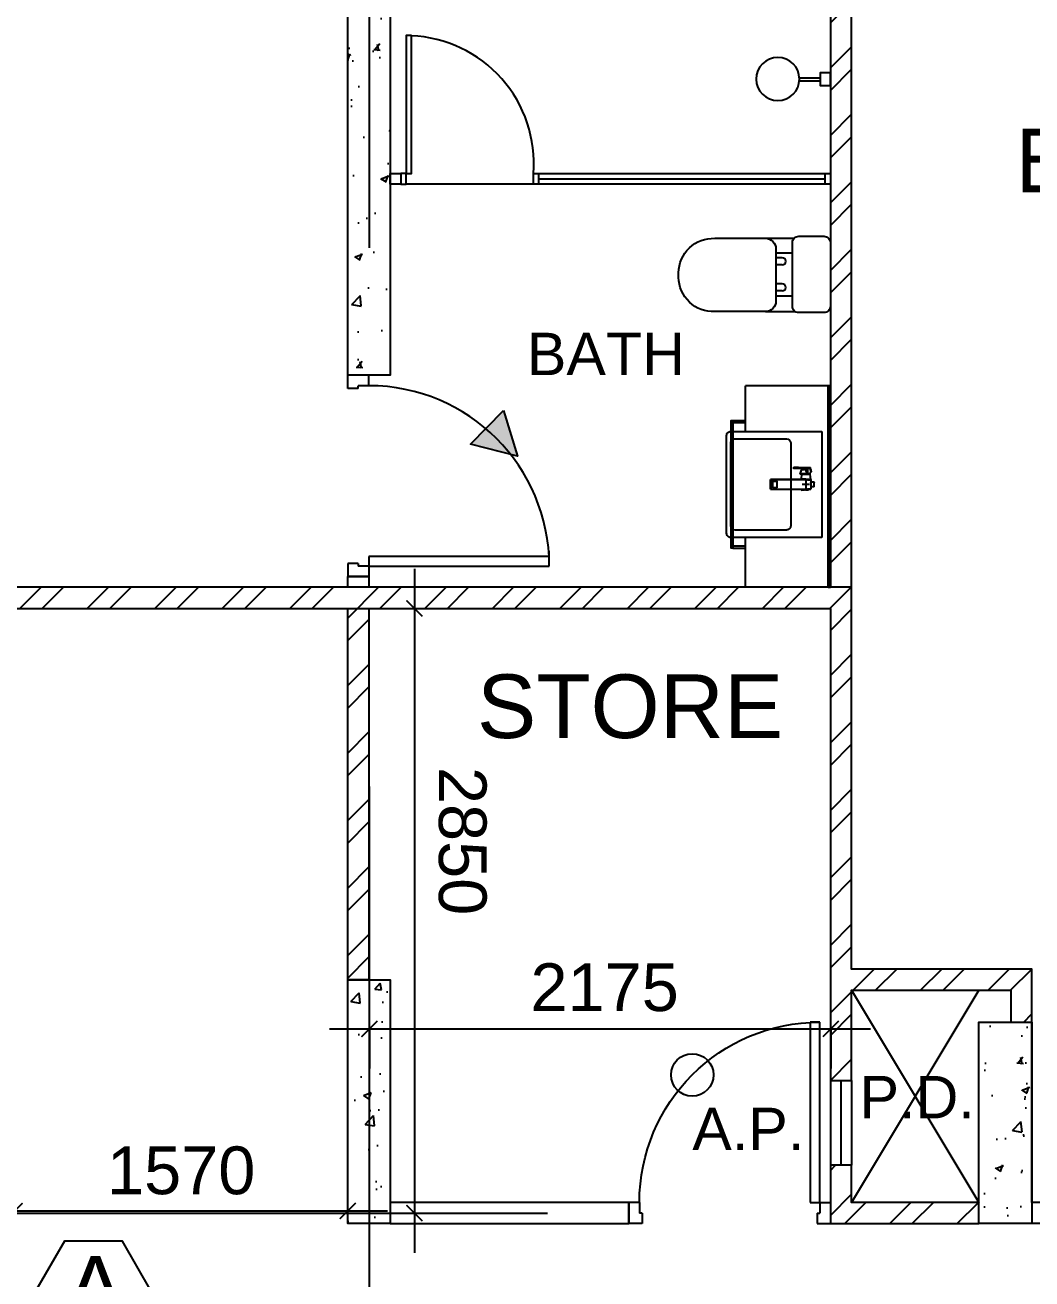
# Model space of a CAD drawing. Header units: millimetres. Extents: x 0 to 70486, y 148 to 42536.
# Drawn here: x 51878 to 56624, y 21307 to 27218 of the extents above; entities that cross this region are included whole.
import ezdxf
from ezdxf.enums import TextEntityAlignment as Align

# ---------------------------------------------------------------- set-up
doc = ezdxf.new("R2010")
doc.units = ezdxf.units.MM
doc.linetypes.add('CENTERX2', pattern=[101.6, 63.5, -12.7, 12.7, -12.7])
doc.layers.get('Defpoints').update_dxf_attribs({"color": 8})
for name, color, linetype in [('Default', 8, 'Continuous'), ('Door', 8, 'Continuous'), ('FSD', 8, 'Continuous'), ('GBP A.P.', 8, 'Continuous'), ('GBP Dim', 8, 'Continuous'), ('GBP Text 200', 8, 'Continuous'), ('GBP Text 250', 8, 'Continuous'), ('grid', 8, 'CENTERX2'), ('hatch', 8, 'Continuous'), ('LP-Furn built-in', 8, 'Continuous'), ('LP-Sanitary', 8, 'Continuous'), ('PD', 8, 'Continuous'), ('PD DOOR', 8, 'Continuous'), ('TEXT', 8, 'Continuous'), ('TEXT Ref', 8, 'Continuous'), ('WALL-NEW', 8, 'Continuous'), ('WALL-STRUCTURE', 8, 'Continuous'), ('zzz-room mix', 8, 'Continuous')]:
    doc.layers.add(name, color=color, linetype=linetype)
doc.layers.add('LP-Nonplot', color=8, linetype='Continuous', plot=False)
doc.styles.add('BH', font='arial.ttf')
doc.dimstyles.new('200 GBP', dxfattribs={"dimscale": 1.5, "dimtxt": 150, "dimasz": 50, "dimexe": 125, "dimexo": 50, "dimgap": 50, "dimtad": 1, "dimdec": 0, "dimzin": 0, "dimdsep": 46, "dimtxsty": 'BH', "dimblk": 'ARCHTICK', "dimcen": 0.09, "dimdle": 125, "dimclrd": 9, "dimclre": 9, "dimclrt": 1, "dimadec": 0, "dimazin": 0, "dimtfac": 1, "dimtdec": 0, "dimtix": 1, "dimtmove": 2, "dimatfit": 3, "dimldrblk": 'ARCHTICK', "dimfxl": 300, "dimfxlon": 1, "dimtolj": 1, "dimtzin": 0, "dimarcsym": 0})

# ---------------------------------------------------------------- blocks, each defined once
blk = doc.blocks.new('Door 850')
for p, q in [((38290.6, 34986.6), (38290.6, 35836.6)), ((38290.6, 35836.6), (38335.6, 35836.6)), ((38335.6, 35836.6), (38335.6, 34986.6)), ((38240.6, 34986.6), (38240.6, 34911.6)), ((38290.6, 34986.6), (38240.6, 34986.6)), ((38290.6, 34986.6), (38290.6, 34936.6)), ((38335.6, 34986.6), (38290.6, 34986.6)), ((38303.1, 34936.6), (38290.6, 34936.6)), ((38303.1, 34936.6), (38303.1, 34886.6)), ((39128.1, 34936.6), (39140.6, 34936.6)), ((39128.1, 34936.6), (39128.1, 34886.6)), ((39140.6, 34986.6), (39140.6, 34936.6)), ((39140.6, 34986.6), (39190.6, 34986.6)), ((39190.6, 34986.6), (39190.6, 34911.6)), ((38240.6, 34911.6), (38240.6, 34886.6)), ((38303.1, 34886.6), (38240.6, 34886.6)), ((39128.1, 34886.6), (39190.6, 34886.6)), ((39190.6, 34911.6), (39190.6, 34886.6))]:
    blk.add_line(p, q)
blk.add_arc((38290.6, 34986.6), 850, 359.99995, 89.99772)
blk = doc.blocks.new('SEANNOT_GROUP2')
at = {"layer": 'Default'}
blk.add_line((81.5, 351.1), (81.5, 317.9), dxfattribs=at)
blk = doc.blocks.new('SEANNOT_GROUP3')
at = {"layer": 'Default'}
blk.add_line((99.8, 335.2), (63.8, 335.2), dxfattribs=at)
blk = doc.blocks.new('ghtfdgd')
at = {"layer": 'LP-Sanitary'}
for p, q in [((79214.2, -115039.6), (79218.2, -114994.6)), ((79215.7, -115019.1), (79215.7, -115005.6)), ((79215.7, -115005.6), (79217.2, -115005.6)), ((79220.2, -114994.6), (79217.1, -115027.9)), ((79220.2, -114994.6), (79218.2, -114994.6)), ((79218.9, -115183.4), (79220.2, -114994.6)), ((79261.1, -114994.6), (79220.2, -114994.6)), ((79230.7, -114993.6), (79230.7, -114979.6)), ((79231.2, -114979.1), (79250.2, -114979.1)), ((79250.2, -114994.1), (79231.2, -114994.1)), ((79238.9, -114994.1), (79238.9, -114994.6)), ((79242.4, -114994.6), (79242.4, -114994.1)), ((79250.7, -114979.6), (79250.7, -114993.6)), ((79263.2, -114994.6), (79261.1, -114994.6)), ((79261.1, -114994.6), (79262.4, -115183.4)), ((79264.2, -115027.9), (79261.1, -114994.6)), ((79263.2, -114994.6), (79288.7, -114996.6)), ((79263.2, -114994.6), (79267.1, -115039.6)), ((79288.7, -115037.7), (79288.7, -114996.6)), ((79290.7, -115009.4), (79290.7, -115000.9)), ((79290.7, -115009.6), (79290.7, -115009.4)), ((79290.7, -115010.3), (79290.7, -115009.6)), ((79290.7, -115044.4), (79290.7, -115010.3)), ((79290.9, -115010.4), (79310.4, -115018.6)), ((79290.9, -115010.4), (79290.9, -115044.5)), ((79310.7, -115017.8), (79291, -115009.5)), ((79291, -115009.5), (79291, -115009.5)), ((79291, -115009.5), (79291, -115009.5)), ((79310.4, -115018.6), (79310.5, -115018.7)), ((79310.5, -115018.7), (79310.5, -115027.4)), ((79310.7, -115017.8), (79314.8, -115009.2)), ((79313.5, -115028.9), (79313.5, -115020.8)), ((79313.5, -115020.8), (79317.3, -115050.9)), ((79315.2, -115010.7), (79313.6, -115020.4)), ((79313.6, -115020.5), (79313.6, -115020.4)), ((79317.3, -115050.5), (79313.6, -115020.5)), ((79315.2, -115010.7), (79317.3, -115050.4)), ((79318, -115050.2), (79316, -115010.5)), ((79317.3, -115002.9), (79318.9, -114997.5)), ((79319.4, -115044.7), (79317.3, -115002.9)), ((79318.7, -114997.4), (79318.9, -114997.5)), ((79319.3, -114997.6), (79318.9, -114997.4)), ((79318.9, -114997.5), (79319.4, -114997.7)), ((79319.4, -114997.7), (79319.4, -115044.7)), ((79319.8, -115045.3), (79319.8, -114998.3)), ((79217.1, -115027.9), (79214.2, -115039.6)), ((79217.1, -115039.6), (79214.2, -115039.6)), ((79217.5, -115184.4), (79217.1, -115027.9)), ((79264.2, -115027.9), (79263.8, -115184.4)), ((79264.2, -115027.9), (79267.1, -115039.6)), ((79267.1, -115039.6), (79264.2, -115039.6)), ((79288.7, -115037.7), (79267.1, -115039.6)), ((79290.7, -115044.7), (79290.7, -115044.4)), ((79290.9, -115044.5), (79310.4, -115036.3)), ((79291, -115044.9), (79310.7, -115036.6)), ((79310.4, -115036.3), (79310.5, -115036.2)), ((79310.5, -115036.2), (79310.5, -115027.4)), ((79313.5, -115028.9), (79313.5, -115036.9)), ((79313.5, -115036.9), (79317.3, -115075.5)), ((79313.5, -115037), (79317.3, -115075.5)), ((79317.3, -115050.4), (79317.3, -115050.5)), ((79317.3, -115051.4), (79317.3, -115063.3)), ((79317.3, -115075.1), (79317.3, -115063.3)), ((79317.7, -115051.6), (79318.9, -115052.3)), ((79317.7, -115063.5), (79317.7, -115051.6)), ((79317.7, -115063.5), (79317.7, -115075.4)), ((79317.7, -115075.4), (79318.9, -115074.8)), ((79319.4, -115051), (79318, -115050.2)), ((79318, -115076), (79319.3, -115075.3)), ((79318.9, -115074.8), (79318.9, -115052.3)), ((79319.4, -115044.7), (79319.4, -115051)), ((79319.8, -115051.6), (79319.8, -115045.3)), ((79319.8, -115051.9), (79319.8, -115051.6)), ((79319.8, -115051.9), (79319.8, -115074.4)), ((79319.8, -115074.4), (79319.8, -115074.6)), ((79218.9, -115183.4), (79217.5, -115184.4)), ((79217.5, -115184.4), (79263.8, -115184.4)), ((79262.4, -115183.4), (79218.9, -115183.4)), ((79225, -115154.8), (79225, -115173.1)), ((79255.3, -115153.8), (79226, -115153.8)), ((79255.3, -115154), (79226, -115154)), ((79226, -115174.1), (79255.3, -115174.1)), ((79256.3, -115173.1), (79256.3, -115154.8)), ((79262.4, -115183.4), (79263.8, -115184.4))]:
    blk.add_line(p, q, dxfattribs=at)
for centre, radius, start, end in [((79240.7, -115019.1), 25, 180, 185.74251), ((79231.2, -114979.6), 0.5, 90, 180), ((79231.2, -114993.6), 0.5, 180, 270), ((79250.2, -114979.6), 0.5, 0, 90), ((79250.2, -114993.6), 0.5, 270, 0), ((79280.3, -115017.1), 20, 56.8024, 65.16541), ((79290.9, -115000.9), 0.2, 127.85265, 180), ((79511, -115282.7), 357.7, 125.84981, 127.98251), ((79530.3, -115308.3), 389.7, 125.92638, 127.88363), ((79234, -109870), 5139.5, 270.63577, 270.89969), ((79227.2, -108854.2), 6155.7, 270.59451, 270.81562), ((79288.3, -115009.7), 2.67, 3.1953, 9.33669), ((79301.7, -114992.9), 0.28, 69.68638, 135.20106), ((79319.7, -114996.5), 23.1, 247.12521, 247.49949), ((79312.3, -115020.9), 1.23, 6.09456, 11.51592), ((79314, -115009.4), 0.822, 12.82151, 37.37855), ((79314.7, -115011.5), 2.53, 77.49723, 90.78809), ((79315.1, -115009.5), 0.509, 38.0096, 78.40522), ((84763.2, -116562.2), 5664.7, 164.02206, 164.08854), ((79313.8, -115010.5), 2.18, 358.67427, 36.2852), ((79318.5, -114997.9), 0.689, 55.95421, 80.13248), ((79319, -114998.3), 0.8, 0.00654, 61.47672), ((79280.3, -115017.1), 20, 294.83459, 301.61275), ((79290.9, -115044.7), 0.2, 180.01397, 293.04704), ((79339.3, -115104.4), 73.6, 112.75714, 112.87481), ((79308.7, -115037.4), 4.84, 5.24499, 7.19277), ((79310.7, -115037.3), 2.83, 5.64545, 8.81471), ((79317.8, -115050.7), 0.54, 62.22165, 149.68726), ((79305.3, -115051.3), 11.9, 359.62289, 2.1624), ((79313.2, -115075.2), 4.12, 356.11976, 1.38136), ((79317.8, -115075.5), 0.494, 177.69922, 295.85307), ((79318.6, -115075.3), 0.938, 181.08912, 220.22046), ((79315.7, -115050), 2.38, 342.31294, 353.97204), ((79317.3, -115050.2), 0.738, 359.2113, 2.9985), ((79319, -115074.6), 0.786, 294.19625, 0.49169), ((79319.1, -115051.6), 0.688, 1.5121, 63.73401)]:
    blk.add_arc(centre, radius, start, end, dxfattribs=at)
for centre, major_axis, ratio, start_param, end_param in [((79290.9, -115000.9), (0.2, 0), 0.870233, 1.308042, 3.141593), ((79290.9, -115009.4), (0.2, 0), 0.870251, 1.333095, 3.141593), ((79290.9, -115010.3), (0.2, 0), 0.5, 3.141593, 4.712389), ((79290.9, -115000.9), (0.123, -0.158), 0.834595, 2.099205, 3.141593), ((79290.9, -115000.9), (0.123, -0.158), 0.834595, 3.141593, 3.165459), ((79290.9, -115010), (0.077, 0.836), 0.04975, 4.217846, 5.325586), ((79301.6, -114992.9), (0.117, -0.162), 0.844851, 2.109561, 3.167674), ((79310.4, -115018.2), (-0.311, -0.737), 0.21898, 1.092037, 2.210933), ((79310.5, -115018.3), (-0.309, -0.738), 0.217421, 1.09135, 2.210755), ((79314.3, -115020.6), (-0.782, -0.167), 0.921627, 5.682069, 6.099643), ((79314.3, -115020.8), (-0.794, -0.099), 0.898005, 5.760928, 6.175764), ((79315.1, -115009.6), (0.173, 0.708), 0.018166, 0.444134, 0.918054), ((79315.3, -115009.6), (0.412, 0.321), 0.549065, 0.513637, 1.195391), ((79315.7, -115010.9), (-0.499, -0.026), 0.868619, 4.118709, 5.82428), ((79316.8, -115003.6), (0.961, -0.275), 0.902908, 1.271288, 1.565184), ((79318.4, -114998), (-0.211, -0.772), 0.117484, 2.694436, 3.141054), ((79318.5, -114998.1), (-0.382, -0.703), 0.237912, 2.705017, 3.14394), ((79319, -114998.3), (-0.382, -0.703), 0.237912, 2.705017, 3.141091), ((79319, -114998.3), (-0.8, 0), 0.876594, 3.141494, 4.164132), ((79290.9, -115044.4), (0.2, 0), 0.5, 3.141593, 4.712389), ((79290.9, -115044.1), (-0.077, 0.836), 0.04975, 2.065339, 3.17308), ((79310.4, -115035.9), (-0.311, 0.737), 0.21898, 2.049556, 3.141593), ((79310.5, -115035.8), (-0.309, 0.738), 0.217421, 2.050243, 3.169648), ((79310.4, -115035.9), (-0.311, 0.737), 0.21898, 3.141593, 3.168451), ((79314.3, -115036.7), (0.793, 0.106), 0.789486, 3.026004, 3.133916), ((79314.3, -115036.9), (0.796, 0.077), 0.827125, 3.057559, 3.141593), ((79317.8, -115050.6), (-0.5, -0.016), 0.857677, 4.139605, 5.842177), ((79317.8, -115050.9), (-0.5, -0.02), 0.273668, 4.356492, 6.23412), ((79317.8, -115063.3), (-0.5, 0), 0.5, 0.054498, 1.448623), ((79317.8, -115075.5), (-0.494, 0.079), 0.969108, 0.192451, 2.070079), ((79319, -115045.3), (-0.8, 0), 0.876594, 3.141494, 4.164132), ((79226, -115154.8), (-1, 0), 0.992546, 4.712389, 6.283185), ((79226, -115154.9), (1, 0), 0.890286, 1.570796, 3.141593), ((79226, -115173.1), (1, 0), 0.992546, 3.141593, 4.712389), ((79255.3, -115154.8), (-1, 0), 0.992546, 3.141593, 4.712389), ((79255.3, -115154.9), (1, 0), 0.890286, 0, 1.570796), ((79255.3, -115173.1), (1, 0), 0.992546, 4.712389, 6.283185)]:
    blk.add_ellipse(centre, major_axis=major_axis, ratio=ratio, start_param=start_param, end_param=end_param, dxfattribs=at)
for points, knots in [([(79291, -115009.5), (79291, -115009.5), (79290.9, -115009.5), (79290.8, -115009.6), (79290.7, -115009.6), (79290.7, -115009.6)], [0, 0, 0, 0, 0.5, 0.5, 1, 1, 1, 1]), ([(79291, -115000.7), (79291, -115000.8), (79291, -115000.8), (79291, -115000.9), (79291, -115001.2), (79291, -115001.4), (79291, -115001.7), (79291, -115002.7), (79291, -115003.8), (79291, -115004.8), (79291, -115006.3), (79291, -115007.8), (79291, -115009.2)], [0, 0, 0, 0, 0.02306, 0.02306, 0.02306, 0.115301, 0.115301, 0.115301, 0.484264, 0.484264, 0.484264, 1, 1, 1, 1]), ([(79301.6, -114992.7), (79301.9, -114992.8), (79302.2, -114992.9), (79302.5, -114993), (79305, -114993.6), (79307.5, -114994.3), (79310.1, -114995), (79312.9, -114995.8), (79315.8, -114996.6), (79318.7, -114997.4)], [0, 0, 0, 0, 0.051688, 0.051688, 0.051688, 0.494848, 0.494848, 0.494848, 1, 1, 1, 1]), ([(79310.5, -115018.7), (79310.9, -115018.8), (79311.2, -115019), (79311.9, -115019.4), (79312.2, -115019.7), (79312.8, -115020.1), (79313, -115020.3), (79313.4, -115020.5), (79313.5, -115020.5), (79313.5, -115020.7)], [0, 0, 0, 0, 0.25, 0.25, 0.5, 0.5, 0.75, 0.75, 1, 1, 1, 1]), ([(79313.6, -115020.4), (79313.5, -115020.2), (79313.5, -115020), (79313.3, -115019.6), (79313.2, -115019.3), (79312.7, -115018.8), (79312.3, -115018.6), (79311.6, -115018.2), (79311.2, -115018), (79310.8, -115017.9)], [0, 0, 0, 0, 0.25, 0.25, 0.5, 0.5, 0.75, 0.75, 1, 1, 1, 1]), ([(79314.8, -115009.2), (79314.8, -115009.2), (79314.9, -115009.2), (79314.9, -115009.2), (79315, -115009.2), (79315, -115009.2), (79315.1, -115009.2), (79315.2, -115009.2)], [0, 0, 0, 0, 0.25, 0.25, 0.5, 0.5, 1, 1, 1, 1]), ([(79317.1, -115002.7), (79317, -115003), (79316.9, -115003.3), (79316.8, -115003.6), (79316.5, -115004.7), (79316.2, -115005.8), (79315.9, -115006.9), (79315.7, -115007.6), (79315.4, -115008.3), (79315.2, -115009)], [0, 0, 0, 0, 0.131954, 0.131954, 0.131954, 0.659772, 0.659772, 0.659772, 1, 1, 1, 1]), ([(79315.2, -115009.2), (79315.2, -115009.2), (79315.2, -115009.2), (79315.2, -115009.2), (79315.2, -115009.2), (79315.2, -115009.2)], [0, 0, 0, 0, 0.5, 0.5, 1, 1, 1, 1]), ([(79315.2, -115009.2), (79315.3, -115009.3), (79315.3, -115009.4), (79315.3, -115009.5), (79315.3, -115009.6), (79315.3, -115009.8), (79315.3, -115009.8), (79315.3, -115009.9), (79315.3, -115010), (79315.2, -115010.2), (79315.2, -115010.3), (79315.2, -115010.5), (79315.2, -115010.6), (79315.2, -115010.7)], [0, 0, 0, 0, 0.125, 0.125, 0.25, 0.25, 0.375, 0.375, 0.5, 0.5, 0.75, 0.75, 1, 1, 1, 1]), ([(79318.7, -114997.4), (79318.6, -114997.5), (79318.6, -114997.7), (79318.5, -114997.9), (79318.2, -114999), (79317.9, -115000.1), (79317.5, -115001.2), (79317.4, -115001.7), (79317.2, -115002.2), (79317.1, -115002.7)], [0, 0, 0, 0, 0.095324, 0.095324, 0.095324, 0.707603, 0.707603, 0.707603, 1, 1, 1, 1]), ([(79310.5, -115036.2), (79310.9, -115036.1), (79311.2, -115035.9), (79311.9, -115035.6), (79312.2, -115035.5), (79312.8, -115035.6), (79313, -115035.7), (79313.4, -115036.2), (79313.5, -115036.5), (79313.5, -115036.8)], [0, 0, 0, 0, 0.25, 0.25, 0.5, 0.5, 0.75, 0.75, 1, 1, 1, 1]), ([(79310.8, -115036.5), (79311, -115036.5), (79311.3, -115036.3), (79311.8, -115036.2), (79312.2, -115036.1), (79312.5, -115036), (79312.8, -115036), (79313, -115036), (79313.1, -115036.1), (79313.2, -115036.2), (79313.4, -115036.3), (79313.5, -115036.6), (79313.5, -115036.7), (79313.5, -115036.8)], [0, 0, 0, 0, 0.124812, 0.2213171, 0.3092796, 0.3899271, 0.4711589, 0.5451559, 0.6166529, 0.6889172, 0.7974179, 0.8896188, 0.9816515, 0.9816515, 0.9816515, 0.9816515]), ([(79317.3, -115050.5), (79317.3, -115050.5), (79317.3, -115050.5), (79317.3, -115050.6), (79317.3, -115050.6), (79317.3, -115050.7), (79317.3, -115050.8), (79317.3, -115050.9)], [0, 0, 0, 0, 0.25, 0.25, 0.5, 0.5, 1, 1, 1, 1]), ([(79317.3, -115051.4), (79317.3, -115051.5), (79317.3, -115051.5), (79317.5, -115051.6), (79317.6, -115051.6), (79317.7, -115051.6)], [0, 0, 0, 0, 0.5, 0.5, 1, 1, 1, 1]), ([(79317.3, -115075.1), (79317.3, -115075.2), (79317.3, -115075.2), (79317.5, -115075.3), (79317.6, -115075.3), (79317.7, -115075.4)], [0, 0, 0, 0, 0.5, 0.5, 1, 1, 1, 1]), ([(79317.7, -115051.6), (79317.7, -115051.6), (79317.7, -115051.5), (79317.8, -115051.4), (79317.8, -115051.3), (79317.8, -115051.1), (79317.8, -115051), (79317.9, -115050.9), (79317.9, -115050.8), (79317.9, -115050.7)], [0, 0, 0, 0, 0.25, 0.25, 0.5, 0.5, 0.75, 0.75, 1, 1, 1, 1]), ([(79319.4, -115051), (79319.4, -115051), (79319.4, -115051), (79319.4, -115051), (79319.4, -115051), (79319.4, -115051), (79319.4, -115051), (79319.4, -115051.1), (79319.4, -115051.1), (79319.4, -115051.2), (79319.4, -115051.2), (79319.3, -115051.3), (79319.3, -115051.3), (79319.3, -115051.4), (79319.3, -115051.5), (79319.2, -115051.6), (79319.2, -115051.6), (79319.1, -115051.7), (79319.1, -115051.8), (79319, -115051.9), (79319, -115052), (79318.9, -115052.1), (79318.9, -115052.1), (79318.9, -115052.2), (79318.9, -115052.3), (79318.9, -115052.3), (79318.9, -115052.3), (79318.9, -115052.3), (79318.9, -115052.3), (79318.9, -115052.3), (79318.9, -115052.3)], [0, 0, 0, 0, 0.000034, 0.000034, 0.000034, 0.03445, 0.03445, 0.03445, 0.175251, 0.175251, 0.175251, 0.317196, 0.317196, 0.317196, 0.479622, 0.479622, 0.479622, 0.662074, 0.662074, 0.662074, 0.829132, 0.829132, 0.829132, 0.958486, 0.958486, 0.958486, 0.999966, 0.999966, 0.999966, 1, 1, 1, 1]), ([(79319.8, -115051.9), (79319.8, -115052), (79319.7, -115052), (79319.7, -115052.1), (79319.6, -115052.2), (79319.4, -115052.3), (79319.3, -115052.3), (79319.1, -115052.3), (79319, -115052.3), (79318.9, -115052.3)], [0, 0, 0, 0, 0.25, 0.25, 0.5, 0.5, 0.75, 0.75, 1, 1, 1, 1]), ([(79319.8, -115074.4), (79319.8, -115074.5), (79319.7, -115074.5), (79319.7, -115074.6), (79319.6, -115074.7), (79319.4, -115074.8), (79319.3, -115074.8), (79319.1, -115074.8), (79319, -115074.8), (79318.9, -115074.8)], [0, 0, 0, 0, 0.25, 0.25, 0.5, 0.5, 0.75, 0.75, 1, 1, 1, 1]), ([(79319.3, -115075.3), (79319.3, -115075.3), (79319.3, -115075.3), (79319.2, -115075.3), (79319.2, -115075.3), (79319.1, -115075.3), (79319.1, -115075.2), (79319, -115075.2), (79319, -115075.1), (79318.9, -115075.1), (79318.9, -115075), (79318.9, -115074.9), (79318.9, -115074.9), (79318.9, -115074.9), (79318.9, -115074.8), (79318.9, -115074.8), (79318.9, -115074.8), (79318.9, -115074.8), (79318.9, -115074.8)], [0.3296223, 0.3296223, 0.3296223, 0.3296223, 0.4796217, 0.4796217, 0.4796217, 0.6620737, 0.6620737, 0.6620737, 0.829132, 0.829132, 0.829132, 0.9584856, 0.9584856, 0.9584856, 0.9999655, 0.9999655, 0.9999655, 1, 1, 1, 1])]:
    blk.add_open_spline(points, degree=3, knots=knots, dxfattribs=at)
for points, degree in [([(79301.8, -114992.7), (79301.7, -114992.6), (79301.7, -114992.7), (79301.6, -114992.7)], 3), ([(79318.6, -114997.3), (79316.3, -114996.6), (79310.7, -114995.1), (79301.8, -114992.7)], 3), ([(79313.5, -115028.9), (79313.5, -115028.4), (79313.4, -115028), (79312.3, -115027.4), (79311.4, -115027.4), (79310.5, -115027.4)], 5), ([(79317.9, -115075.9), (79317.9, -115076), (79318, -115076), (79318, -115075.9)], 3)]:
    blk.add_open_spline(points, degree=degree, dxfattribs=at)
at = {"layer": 'LP-Nonplot'}
for name in ['SEANNOT_GROUP3', 'SEANNOT_GROUP2']:
    blk.add_blockref(name, (79159.1, -115352.3), dxfattribs=at)
blk = doc.blocks.new('SINK')
at = {"layer": 'LP-Sanitary'}
blk.add_line((-74936.8, -44774), (-75436.8, -44774), dxfattribs=at)
blk.add_lwpolyline([(-75436.8, -44774), (-75436.8, -45203.2, 0.414214), (-75416.8, -45223.2), (-74956.8, -45223.2, 0.414214), (-74936.8, -45203.2), (-74936.8, -44774)], format="xyb", dxfattribs=at)
blk.add_lwpolyline([(-75401.8, -44941.1), (-75401.8, -45183.3, 0.414117), (-75381.8, -45203.2), (-74991.8, -45203.2, 0.41431), (-74971.8, -45183.2), (-74971.8, -44941.1, 0.414117), (-74991.8, -44921.1), (-75381.8, -44921.1, 0.41431)], format="xyb", close=True, dxfattribs=at)
at = {"layer": 'LP-Furn built-in'}
blk.add_blockref('ghtfdgd', (-154427.4, 70168.1), dxfattribs=at)
blk = doc.blocks.new('pln_sink 1100x380')
at = {"ltscale": 1000}
for p, q in [((0, 0), (400, 0)), ((400, 0), (400, -235)), ((459.9, -184.9), (400, -184.9)), ((459.9, -194.9), (400, -194.9)), ((400, -735), (400, -950)), ((459.9, -776.6), (400, -776.6)), ((459.9, -786.6), (400, -786.6)), ((0, -950), (400, -950))]:
    blk.add_line(p, q, dxfattribs=at)
for points in [[(10, -950), (10, 0), (0, 0), (0, -950), (10, -950)], [(10, 0), (10, -950), (0, -950), (0, 0), (10, 0)]]:
    blk.add_lwpolyline(points, dxfattribs=at)
at = {"ltscale": 200}
blk.add_lwpolyline([(459.9, -184.9), (468.4, -184.9), (468.4, -786.6), (459.9, -786.6)], close=True, dxfattribs=at)
at = {"layer": 'LP-Furn built-in', "extrusion": (0, 0, -1), "zscale": -1, "rotation": 270}
blk.add_blockref('SINK', (44734, -75671.8), dxfattribs=at)
blk = doc.blocks.new('pln_toilet')
for p, q in [((-170.1, -306.5), (-170.1, -171.6)), ((175.5, -306.5), (175.5, -165.2)), ((-78.2, -226.9), (-78.2, -256.5)), ((-45, -226.9), (-45, -256.5)), ((44.7, -226.9), (44.7, -256.5)), ((77.9, -226.9), (77.9, -256.5))]:
    blk.add_line(p, q)
for points in [[(180, -30), (180, -149.3, -0.414214), (150, -179.3), (-150, -179.3, -0.414214), (-180, -149.3), (-180, -30, -0.414214), (-150, 0), (150, 0, -0.414214)], [(175.5, -306.5), (175.5, -545.1, -0.424695), (14, -715.1), (-7.8, -715.1, -0.423698), (-170.1, -545.1), (-170.1, -306.5, -0.414214), (-120.1, -256.5), (125.5, -256.5, -0.414214)]]:
    blk.add_lwpolyline(points, format="xyb", close=True)
for points in [[(-101.9, -256.5), (-101.9, -179.3)], [(102.9, -179.3), (102.9, -256.5)]]:
    blk.add_lwpolyline(points)
for centre in [(-61.6, -226.9), (61.3, -226.9)]:
    blk.add_arc(centre, 16.6, 0, 180)
blk = doc.blocks.new('pln_shower head')
at = {"ltscale": 100}
for points in [[(101, 9.1), (200, 9.1)], [(101, -5.9), (200, -5.9)]]:
    blk.add_lwpolyline(points, dxfattribs=at)
at = {"ltscale": 0.5}
blk.add_lwpolyline([(248, 30.1), (248, -29.9), (200, -29.9), (200, 30.1)], close=True, dxfattribs=at)
at = {"ltscale": 100}
blk.add_circle((0, 0), 101.9, dxfattribs=at)
blk = doc.blocks.new('_ArchTick')
at = {"color": 0, "const_width": 0.1}
blk.add_lwpolyline([(0.5, 0.5), (-0.5, -0.5)], dxfattribs=at)
blk = doc.blocks.new('*D293')
at = {"layer": 'Defpoints', "color": 0, "transparency": 16777216}
for p in [(53501, 22486), (55676, 22486), (55676, 22486)]:
    blk.add_point(p, dxfattribs=at)
at = {"layer": 'GBP Dim', "color": 9, "lineweight": -2, "transparency": 16777216}
for p, q in [((53313.5, 22486), (55863.5, 22486)), ((53501, 22486), (53501, 22298.5)), ((55676, 22486), (55676, 22298.5))]:
    blk.add_line(p, q, dxfattribs=at)
at = {"layer": 'GBP Dim', "color": 9, "lineweight": -2, "transparency": 16777216, "xscale": 75, "yscale": 75, "zscale": 75, "rotation": 180}
blk.add_blockref('_ArchTick', (53501, 22486), dxfattribs=at)
at = {"layer": 'GBP Dim', "color": 9, "lineweight": -2, "transparency": 16777216, "xscale": 75, "yscale": 75, "zscale": 75}
blk.add_blockref('_ArchTick', (55676, 22486), dxfattribs=at)
at = {"layer": 'GBP Dim', "transparency": 16777216, "insert": (54610, 22680.8), "char_height": 225, "attachment_point": 5, "style": 'BH'}
blk.add_mtext('\\A1;2175', dxfattribs=at)
blk = doc.blocks.new('*D295')
at = {"layer": 'Defpoints', "color": 0, "transparency": 16777216}
for p in [(53654.1, 24467.7), (53654.1, 21617.6), (53713.4, 21617.6)]:
    blk.add_point(p, dxfattribs=at)
at = {"layer": 'GBP Dim', "color": 9, "lineweight": -2, "transparency": 16777216}
for p, q in [((53713.4, 24655.2), (53713.4, 21430.1)), ((53713.4, 24467.7), (53900.9, 24467.7)), ((53713.4, 21617.6), (53900.9, 21617.6))]:
    blk.add_line(p, q, dxfattribs=at)
at = {"layer": 'GBP Dim', "color": 9, "lineweight": -2, "transparency": 16777216, "xscale": 75, "yscale": 75, "zscale": 75}
for p, rotation in [((53713.4, 24467.7), 90), ((53713.4, 21617.6), 270)]:
    blk.add_blockref('_ArchTick', p, dxfattribs=dict(at, rotation=rotation))
at = {"layer": 'GBP Dim', "transparency": 16777216, "insert": (53939.4, 23371.1), "char_height": 225, "attachment_point": 5, "rotation": 270, "style": 'BH'}
blk.add_mtext('\\A1;2850', dxfattribs=at)
blk = doc.blocks.new('*D313')
at = {"layer": 'Defpoints', "color": 0, "transparency": 16777216}
for p in [(53399, 21627.6), (51829, 21567.9), (53399, 21567.9)]:
    blk.add_point(p, dxfattribs=at)
at = {"layer": 'GBP Dim', "color": 9, "lineweight": -2, "transparency": 16777216}
for p, q in [((51829, 21627.6), (51829, 21815.1)), ((53399, 21627.6), (53399, 21815.1)), ((51641.5, 21627.6), (53586.5, 21627.6))]:
    blk.add_line(p, q, dxfattribs=at)
at = {"layer": 'GBP Dim', "color": 9, "lineweight": -2, "transparency": 16777216, "xscale": 75, "yscale": 75, "zscale": 75, "rotation": 180}
blk.add_blockref('_ArchTick', (51829, 21627.6), dxfattribs=at)
at = {"layer": 'GBP Dim', "color": 9, "lineweight": -2, "transparency": 16777216, "xscale": 75, "yscale": 75, "zscale": 75}
blk.add_blockref('_ArchTick', (53399, 21627.6), dxfattribs=at)
at = {"layer": 'GBP Dim', "transparency": 16777216, "insert": (52614, 21817.5), "char_height": 225, "attachment_point": 5, "style": 'BH'}
blk.add_mtext('\\A1;1570', dxfattribs=at)
blk = doc.blocks.new('A$C00D81C1F')
at = {"layer": 'GBP Text 250'}
blk.add_lwpolyline([(545.6, 236.2), (409.2, 472.5), (136.4, 472.5), (0, 236.2), (136.4, 0), (409.2, 0)], close=True, dxfattribs=at)
at = {"layer": 'GBP Text 250', "style": 'BH'}
blk.add_text('A', height=300, dxfattribs=at).set_placement((281.6, 102.1), align=Align.CENTER)
blk = doc.blocks.new('A$C65CE4B9A')
at = {"layer": 'grid', "ltscale": 200}
for p, q in [((-14000, 10500), (-14000, -20450)), ((-66500, -6750), (0, -6750))]:
    blk.add_line(p, q, dxfattribs=at)

msp = doc.modelspace()

# ---------------------------------------------------------------- hatches: boundary and pattern name
at = {"layer": 'FSD'}
msp.add_hatch(color=256, dxfattribs=at).paths.add_polyline_path([(54133.9, 25400.3), (54199.4, 25186.3), (53977, 25242.7)])
at = {"layer": 'hatch'}
h = msp.add_hatch(dxfattribs=at)
h.set_pattern_fill('AR-CONC', color=256, scale=2, style=0)
h.set_pattern_definition([(50, (-577662.27, 755268.1), (364.36934, -31.87817), [38.1, -419.1]), (355, (-577662.27, 755268.1), (-70.48565, 382.11329), [30.48, -335.28]), (100.451, (-577631.9, 755265.43), (293.885, 350.23338), [32.38, -356.18]), (46.1842, (-577662.27, 755369.7), (542.15808, -84.08466), [57.15, -628.65]), (96.6356, (-577617.1, 755362.7), (474.80847, 494.8511), [48.57, -534.27]), (351.184, (-577662.3, 755369.7), (474.8092, 494.85024), [45.72, -502.92]), (21, (-577611.47, 755344.3), (303.22976, -204.53104), [38.1, -419.1]), (326, (-577611.47, 755344.3), (123.60406, 368.37593), [30.48, -335.28]), (71.4514, (-577586.2, 755327.24), (426.83298, 163.84572), [32.38, -356.18]), (37.5, (-577662.27, 755268.09), (6.177207, 169.110078), [0, -331.216, 0, -340.36, 0, -336.55]), (7.5, (-577662.27, 755268.09), (133.639325, 200.36115), [0, -194.056, 0, -323.596, 0, -128.27]), (327.5, (-577775.56, 755268.09), (271.18119, -11.457488), [0, -127, 0, -396.24, 0, -525.78]), (317.5, (-577826.36, 755268.1), (296.25836, 50.85298), [0, -165.1, 0, -263.144, 0, -373.38])])
h.paths.add_polyline_path([(53599, 28367.7), (53599, 25567.8), (53399, 25567.8), (53399, 28367.8)])
h = msp.add_hatch(dxfattribs=at)
h.set_pattern_fill('ANSI32', color=256, scale=600, style=0)
h.set_pattern_definition([(45, (51498.98, 21567.82), (-159.099, 159.099), []), (45, (51605.05, 21567.82), (-159.099, 159.099), [])])
h.paths.add_polyline_path([(55774, 21842.9), (55674, 21842.9), (55674, 21567.9), (56374, 21567.8), (56374, 21667.8), (55773.9, 21667.7), (55774, 21842.9)])
h.paths.add_polyline_path([(56624, 22517.9), (56624, 22767.7), (55774.1, 22767.7), (55774.1, 27367.7), (56374, 27367.7), (56374, 27467.7), (55774, 27467.7), (55774.2, 27517.7), (55674, 27517.7), (55674, 24567.7), (51499, 24567.7), (51499, 24467.7), (53399, 24467.7), (53399, 22717.9), (53499, 22717.9), (53499, 24467.7), (55674, 24467.7), (55674, 22242.9), (55774, 22242.9), (55774.1, 22667.7), (56524, 22667.7), (56524, 22517.9), (56624, 22517.9)])
h = msp.add_hatch(dxfattribs=at)
h.set_pattern_fill('AR-CONC', color=256, scale=2, style=0)
h.set_pattern_definition([(50, (35989.77, 16687.85), (364.3693, -31.878), [38.1, -419.1]), (355, (35989.77, 16687.85), (-70.486, 382.113), [30.48, -335.28]), (100.451, (36020.13, 16685.2), (293.885, 350.2334), [32.38, -356.18]), (46.1842, (35989.77, 16789.45), (542.158, -84.085), [57.15, -628.65]), (96.6356, (36034.95, 16782.45), (474.808, 494.851), [48.57, -534.27]), (351.184, (35989.77, 16789.45), (474.81, 494.85), [45.72, -502.92]), (21, (36040.57, 16764.05), (303.23, -204.531), [38.1, -419.1]), (326, (36040.57, 16764.05), (123.604, 368.376), [30.48, -335.28]), (71.4514, (36065.84, 16747), (426.833, 163.846), [32.38, -356.18]), (37.5, (35989.77, 16687.85), (6.1772, 169.1101), [0, -331.216, 0, -340.36, 0, -336.55]), (7.5, (35989.77, 16687.85), (133.6393, 200.3611), [0, -194.056, 0, -323.596, 0, -128.27]), (327.5, (35876.48, 16687.85), (271.1812, -11.4575), [0, -127, 0, -396.24, 0, -525.78]), (317.5, (35825.68, 16687.85), (296.2584, 50.853), [0, -165.1, 0, -263.144, 0, -373.38])])
h.paths.add_polyline_path([(53599, 21567.8), (53399, 21567.8), (53399, 22717.8), (53599, 22717.8)])
h = msp.add_hatch(dxfattribs=at)
h.set_pattern_fill('AR-CONC', color=256, scale=2, style=0)
h.set_pattern_definition([(50, (-577662.27, 755268.1), (364.36934, -31.87817), [38.1, -419.1]), (355, (-577662.27, 755268.1), (-70.48565, 382.11329), [30.48, -335.28]), (100.451, (-577631.9, 755265.43), (293.885, 350.23338), [32.38, -356.18]), (46.1842, (-577662.27, 755369.7), (542.15808, -84.08466), [57.15, -628.65]), (96.6356, (-577617.1, 755362.7), (474.80847, 494.8511), [48.57, -534.27]), (351.184, (-577662.3, 755369.7), (474.8092, 494.85024), [45.72, -502.92]), (21, (-577611.47, 755344.3), (303.22976, -204.53104), [38.1, -419.1]), (326, (-577611.47, 755344.3), (123.60406, 368.37593), [30.48, -335.28]), (71.4514, (-577586.2, 755327.24), (426.83298, 163.84572), [32.38, -356.18]), (37.5, (-577662.27, 755268.09), (6.177207, 169.110078), [0, -331.216, 0, -340.36, 0, -336.55]), (7.5, (-577662.27, 755268.09), (133.639325, 200.36115), [0, -194.056, 0, -323.596, 0, -128.27]), (327.5, (-577775.56, 755268.09), (271.18119, -11.457488), [0, -127, 0, -396.24, 0, -525.78]), (317.5, (-577826.36, 755268.1), (296.25836, 50.85298), [0, -165.1, 0, -263.144, 0, -373.38])])
h.paths.add_polyline_path([(56624, 21567.8), (56374, 21567.8), (56374, 22517.8), (56624, 22517.8)])

# ---------------------------------------------------------------- linework, layer by layer
at = {"layer": 'Door'}
for p, q in [((53499, 25567.8), (53399, 25567.8)), ((53399, 25505.3), (53399, 25567.8)), ((53499, 25517.8), (53499, 25567.8)), ((53449, 25505.3), (53399, 25505.3)), ((53499, 25517.8), (53449, 25517.8)), ((53449, 25505.3), (53449, 25517.8)), ((53499, 24712.8), (53499, 24667.8)), ((54349, 24712.8), (53499, 24712.8)), ((54349, 24692.7), (54349, 24737.7)), ((53449, 24680.3), (53399, 24680.3)), ((53399, 24680.3), (53399, 24617.8)), ((53449, 24680.3), (53449, 24667.8)), ((53499, 24667.8), (53449, 24667.8)), ((53499, 24667.8), (53499, 24617.8)), ((53499, 24667.8), (54349, 24667.8)), ((53499, 24617.8), (53399, 24617.8))]:
    msp.add_line(p, q, dxfattribs=at)
msp.add_arc((53499, 24667.8), 850, 0.00232, 90.00009, dxfattribs=at)
at = {"layer": 'FSD', "ltscale": 5}
msp.add_lwpolyline([(54133.9, 25400.3), (54199.4, 25186.3), (53977, 25242.7)], close=True, dxfattribs=at)
at = {"layer": 'FSD'}
msp.add_circle((55022.9, 22269), 100, dxfattribs=at)
at = {"layer": 'LP-Sanitary'}
for points in [[(53699, 27168.1), (53674, 27168.1), (53674, 26517.7), (53699, 26517.7)], [(53674, 26517.7), (53649, 26517.7), (53649, 26467.7), (53674, 26467.7)], [(54274, 26517.7), (54299, 26517.7), (54299, 26467.7), (54274, 26467.7)], [(55649, 26517.7), (55674, 26517.7), (55674, 26467.7), (55649, 26467.7)]]:
    msp.add_lwpolyline(points, close=True, dxfattribs=at)
msp.add_lwpolyline([(54274, 26517.7, 0.425401), (53699, 27167.6)], format="xyb", dxfattribs=at)
for points in [[(53599, 26517.7), (53649, 26517.7), (53649, 26467.7), (53599, 26467.7), (53599, 26517.7)], [(54299, 26517.7), (55674, 26517.7), (55674, 26467.7), (54299, 26467.7)], [(54299, 26492.7), (55649, 26492.7)], [(53649, 26467.7), (53599, 26467.7)], [(54274, 26467.7), (53674, 26467.7)]]:
    msp.add_lwpolyline(points, dxfattribs=at)
at = {"layer": 'PD', "ltscale": 20}
for points in [[(56374, 22667.8), (55773.9, 21667.8)], [(55774.1, 22667.8), (56374, 21667.8)]]:
    msp.add_lwpolyline(points, dxfattribs=at)
at = {"layer": 'PD'}
for points in [[(55674, 22242.9), (55674, 21842.9)], [(55774, 22242.9), (55774, 21842.9)]]:
    msp.add_lwpolyline(points, dxfattribs=at)
at = {"layer": 'PD DOOR'}
msp.add_lwpolyline([(55724, 22242.9), (55724, 21842.9)], dxfattribs=at)
at = {"layer": 'WALL-NEW'}
msp.add_line((55674, 22242.9), (55774, 22242.9), dxfattribs=at)
for points in [[(55774, 22242.9), (55774.1, 22667.8), (56524, 22667.8), (56524, 22517.8), (56624, 22517.8), (56624, 22767.8), (55774.1, 22767.8), (55774.1, 27367.8), (56374, 27367.8), (56374, 27467.7), (55774, 27467.7), (55774.2, 27517.7), (55674, 27517.7), (55674, 24567.6), (51499, 24567.7), (51499, 24467.7), (55674, 24467.7), (55674, 22242.9)], [(53499, 22717.8), (53399, 22717.8), (53399, 24467.7), (53499, 24467.7), (53499, 22717.8)], [(55674, 21842.9), (55674, 21567.9), (56374, 21567.8), (56374, 21667.7)], [(55774, 21842.9), (55674, 21842.9)], [(56374, 21667.2), (55773.9, 21667.8), (55774, 21842.9)], [(53599, 21567.8), (54724, 21567.8), (54724, 21667.7), (53599, 21667.7), (53599, 21567.8)]]:
    msp.add_lwpolyline(points, dxfattribs=at)
msp.add_lwpolyline([(53499, 24567.7), (53399, 24567.7), (53399, 24617.8), (53499, 24617.8)], close=True, dxfattribs=at)
at = {"layer": 'WALL-STRUCTURE'}
msp.add_lwpolyline([(53599, 28367.7), (53599, 25567.8), (53399, 25567.8), (53399, 28367.8), (53599, 28367.7)], dxfattribs=at)
for points in [[(53599, 21567.8), (53399, 21567.8), (53399, 22717.8), (53599, 22717.8)], [(56624, 21567.8), (56374, 21567.8), (56374, 22517.8), (56624, 22517.8)]]:
    msp.add_lwpolyline(points, close=True, dxfattribs=at)
at = {"layer": 'zzz-room mix'}
msp.add_lwpolyline([(57599.1, 21667.8), (56624, 21667.8), (56624, 22767.8), (55774.1, 22767.8), (55774.1, 24567.6), (48049, 24567.6), (48049, 25217.7), (46949, 25217.7), (46949, 24567.7), (44349, 24567.7)], dxfattribs=at)

# ---------------------------------------------------------------- block references
at = {"layer": 'Default'}
msp.add_blockref('A$C00D81C1F', (51927.4, 21013), dxfattribs=at)
at = {"layer": 'Door', "xscale": -1, "rotation": 359.9999583785348}
for p in [(93914.5, -13318.8), (95814.5, -13318.9)]:
    msp.add_blockref('Door 850', p, dxfattribs=at)
at = {"layer": 'LP-Sanitary', "xscale": -1, "rotation": 180}
msp.add_blockref('pln_shower head', (55426, 26963.5), dxfattribs=at)
at = {"layer": 'LP-Sanitary'}
for name, p, rotation in [('pln_toilet', (55674, 26042.6), 270), ('pln_sink 1100x380', (55674, 24567.6), 180)]:
    msp.add_blockref(name, p, dxfattribs=dict(at, rotation=rotation))
at = {"layer": 'TEXT Ref'}
msp.add_blockref('A$C65CE4B9A', (67500, 28367.9), dxfattribs=at)

# ---------------------------------------------------------------- texts
at = {"layer": 'GBP A.P.', "style": 'BH'}
msp.add_text('A.P.', height=200, rotation=0.00004, dxfattribs=at).set_placement((55287, 21914.3), align=Align.CENTER)
at = {"layer": 'GBP Text 200', "style": 'BH'}
msp.add_text('BATH', height=200, dxfattribs=at).set_placement((54615.9, 25567.6), align=Align.CENTER)
at = {"layer": 'GBP Text 250', "style": 'BH'}
for s, p in [('BEDROOM', (57627.9, 26429.1)), ('STORE', (54730, 23856.8))]:
    msp.add_text(s, height=300, dxfattribs=at).set_placement(p, align=Align.CENTER)
at = {"layer": 'TEXT', "style": 'BH'}
msp.add_text('P.D.', height=200, dxfattribs=at).set_placement((56083.2, 22064.3), align=Align.CENTER)

# ---------------------------------------------------------------- dimensions: what is measured, and where the dimension line sits
at = {"layer": 'GBP Dim'}
dim = msp.add_linear_dim(base=(53713.4, 21617.6), p1=(53654.1, 24467.7), p2=(53654.1, 21617.6), angle=270.00004, dimstyle='200 GBP', override={"dimclrt": 256}, dxfattribs=at)
dim.commit()
dim.dimension.update_dxf_attribs({"geometry": '*D295', "text_midpoint": (53939.4, 23371.1), "dimtype": 160})
dim = msp.add_linear_dim(base=(55676, 22486), p1=(53501, 22486), p2=(55676, 22486), dimstyle='200 GBP', override={"dimclrt": 256}, dxfattribs=at)
dim.commit()
dim.dimension.update_dxf_attribs({"geometry": '*D293', "text_midpoint": (54610, 22680.8), "dimtype": 160})
dim = msp.add_linear_dim(base=(53399, 21627.6), p1=(51829, 21567.9), p2=(53399, 21567.9), dimstyle='200 GBP', override={"dimclrt": 256}, dxfattribs=at)
dim.commit()
dim.dimension.update_dxf_attribs({"geometry": '*D313', "text_midpoint": (52614, 21817.5)})

doc.saveas('drawing.dxf')
